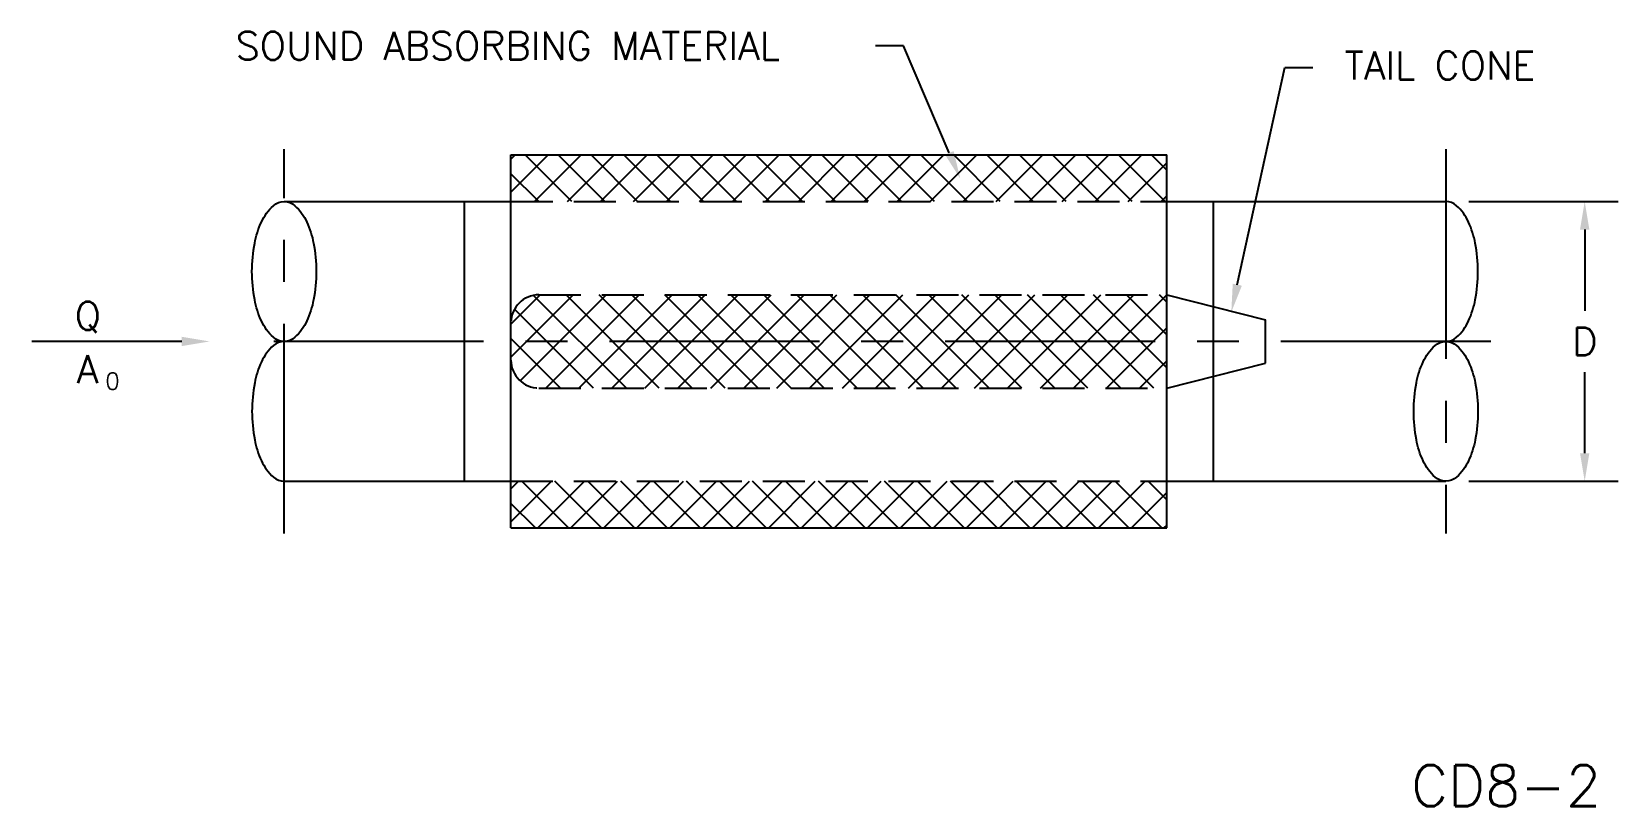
# Model space of a CAD drawing. Extents: x 1.2 to 9.71, y 1.76 to 5.91.
import ezdxf
from ezdxf.enums import TextEntityAlignment as Align

# ---------------------------------------------------------------- set-up
doc = ezdxf.new("R2010")
doc.units = 0
doc.header["$LTSCALE"] = 0.9
doc.header["$MEASUREMENT"] = 0
doc.linetypes.add('CENTER', pattern=[2, 1.25, -0.25, 0.25, -0.25])
doc.linetypes.add('HIDDEN', pattern=[0.375, 0.25, -0.125])
doc.layers.get('0').update_dxf_attribs({"linetype": 'CONTINUOUS'})
for name, color, linetype in [('CENTER', 7, 'CENTER'), ('HIDDEN', 7, 'HIDDEN'), ('NUMBER', 7, 'CONTINUOUS')]:
    doc.layers.add(name, color=color, linetype=linetype)
doc.styles.add('ROMANS', font='romans')

msp = doc.modelspace()

# ---------------------------------------------------------------- linework, layer by layer
for p, q in [((5.8752, 5.8347), (5.7252, 5.8347)), ((6.1218, 5.26), (5.8752, 5.8347)), ((3.7715, 5.2486), (7.2874, 5.2486)), ((3.7715, 3.2486), (3.7715, 5.2486)), ((7.2874, 3.2486), (7.2874, 5.2486)), ((2.5551, 4.9986), (3.7715, 4.9986)), ((3.5215, 3.4986), (3.5215, 4.9986)), ((7.2874, 4.9986), (8.7838, 4.9986)), ((7.5374, 3.4986), (7.5374, 4.9986)), ((7.2874, 4.4986), (7.8174, 4.3646)), ((7.8174, 4.1326), (7.8174, 4.3646)), ((2.0059, 4.2486), (1.2019, 4.2486)), ((2.0059, 4.2486), (1.4421, 4.2486)), ((7.2874, 3.9986), (7.8174, 4.1326)), ((2.5551, 3.4986), (3.7715, 3.4986)), ((7.2874, 3.4986), (8.7838, 3.4986)), ((3.7715, 3.2486), (7.2874, 3.2486))]:
    msp.add_line(p, q)
at = {"color": 0}
for p, q in [((7.6658, 4.553), (7.9205, 5.7173)), ((7.9205, 5.7173), (8.0705, 5.7173)), ((3.7715, 5.0488), (3.9712, 5.2486)), ((3.7715, 5.2256), (3.7945, 5.2486)), ((4.0971, 4.9986), (3.8471, 5.2486)), ((3.898, 4.9986), (4.148, 5.2486)), ((4.2739, 4.9986), (4.0239, 5.2486)), ((4.0748, 4.9986), (4.3248, 5.2486)), ((4.4506, 4.9986), (4.2006, 5.2486)), ((4.2516, 4.9986), (4.5016, 5.2486)), ((4.6274, 4.9986), (4.3774, 5.2486)), ((4.4284, 4.9986), (4.6784, 5.2486)), ((4.8042, 4.9986), (4.5542, 5.2486)), ((4.6051, 4.9986), (4.8551, 5.2486)), ((4.981, 4.9986), (4.731, 5.2486)), ((4.7819, 4.9986), (5.0319, 5.2486)), ((5.1577, 4.9986), (4.9077, 5.2486)), ((4.9587, 4.9986), (5.2087, 5.2486)), ((5.3345, 4.9986), (5.0845, 5.2486)), ((5.1355, 4.9986), (5.3855, 5.2486)), ((5.5113, 4.9986), (5.2613, 5.2486)), ((5.3122, 4.9986), (5.5622, 5.2486)), ((5.6881, 4.9986), (5.4381, 5.2486)), ((5.489, 4.9986), (5.739, 5.2486)), ((5.8649, 4.9986), (5.6149, 5.2486)), ((5.6658, 4.9986), (5.9158, 5.2486)), ((6.0416, 4.9986), (5.7916, 5.2486)), ((5.8426, 4.9986), (6.0926, 5.2486)), ((6.2184, 4.9986), (5.9684, 5.2486)), ((6.0193, 4.9986), (6.2693, 5.2486)), ((6.3952, 4.9986), (6.1452, 5.2486)), ((6.1961, 4.9986), (6.4461, 5.2486)), ((6.572, 4.9986), (6.322, 5.2486)), ((6.3729, 4.9986), (6.6229, 5.2486)), ((6.7487, 4.9986), (6.4987, 5.2486)), ((6.5497, 4.9986), (6.7997, 5.2486)), ((6.9255, 4.9986), (6.6755, 5.2486)), ((6.7264, 4.9986), (6.9764, 5.2486)), ((7.1023, 4.9986), (6.8523, 5.2486)), ((6.9032, 4.9986), (7.1532, 5.2486)), ((7.2791, 4.9986), (7.0291, 5.2486)), ((7.08, 4.9986), (7.2874, 5.206)), ((7.2874, 5.167), (7.2058, 5.2486)), ((3.9203, 4.9986), (3.7715, 5.1474)), ((7.2568, 4.9986), (7.2874, 5.0293)), ((3.7715, 4.165), (4.1051, 4.4986)), ((3.7715, 4.3417), (3.9284, 4.4986)), ((3.8208, 4.0375), (4.2819, 4.4986)), ((4.39, 3.9986), (3.8928, 4.4958)), ((3.9587, 3.9986), (4.4587, 4.4986)), ((4.5668, 3.9986), (4.0668, 4.4986)), ((4.1355, 3.9986), (4.6355, 4.4986)), ((4.7435, 3.9986), (4.2435, 4.4986)), ((4.3122, 3.9986), (4.8122, 4.4986)), ((4.9203, 3.9986), (4.4203, 4.4986)), ((4.489, 3.9986), (4.989, 4.4986)), ((5.0971, 3.9986), (4.5971, 4.4986)), ((4.6658, 3.9986), (5.1658, 4.4986)), ((5.2739, 3.9986), (4.7739, 4.4986)), ((4.8426, 3.9986), (5.3426, 4.4986)), ((5.4506, 3.9986), (4.9506, 4.4986)), ((5.0193, 3.9986), (5.5193, 4.4986)), ((5.6274, 3.9986), (5.1274, 4.4986)), ((5.1961, 3.9986), (5.6961, 4.4986)), ((5.8042, 3.9986), (5.3042, 4.4986)), ((5.3729, 3.9986), (5.8729, 4.4986)), ((5.981, 3.9986), (5.481, 4.4986)), ((5.5497, 3.9986), (6.0497, 4.4986)), ((6.1577, 3.9986), (5.6577, 4.4986)), ((5.7264, 3.9986), (6.2264, 4.4986)), ((6.3345, 3.9986), (5.8345, 4.4986)), ((5.9032, 3.9986), (6.4032, 4.4986)), ((6.5113, 3.9986), (6.0113, 4.4986)), ((6.08, 3.9986), (6.58, 4.4986)), ((6.6881, 3.9986), (6.1881, 4.4986)), ((6.2568, 3.9986), (6.7568, 4.4986)), ((6.8649, 3.9986), (6.3649, 4.4986)), ((6.4336, 3.9986), (6.9336, 4.4986)), ((7.0416, 3.9986), (6.5416, 4.4986)), ((6.6103, 3.9986), (7.1103, 4.4986)), ((7.2184, 3.9986), (6.7184, 4.4986)), ((6.7871, 3.9986), (7.2871, 4.4986)), ((7.2874, 4.1063), (6.8952, 4.4986)), ((7.2874, 4.2831), (7.072, 4.4986)), ((7.2874, 4.4599), (7.2487, 4.4986)), ((4.2132, 3.9986), (3.7904, 4.4214)), ((4.0364, 3.9986), (3.7715, 4.2635)), ((6.9639, 3.9986), (7.2874, 4.3222)), ((7.1407, 3.9986), (7.2874, 4.1454)), ((3.8212, 4.0371), (3.81, 4.0483)), ((3.7715, 3.2811), (3.989, 3.4986)), ((3.7715, 3.4579), (3.8122, 3.4986)), ((4.0793, 3.2486), (3.8293, 3.4986)), ((3.9158, 3.2486), (4.1658, 3.4986)), ((4.2561, 3.2486), (4.0061, 3.4986)), ((4.0926, 3.2486), (4.3426, 3.4986)), ((4.4329, 3.2486), (4.1829, 3.4986)), ((4.2693, 3.2486), (4.5193, 3.4986)), ((4.6097, 3.2486), (4.3597, 3.4986)), ((4.4461, 3.2486), (4.6961, 3.4986)), ((4.7864, 3.2486), (4.5364, 3.4986)), ((4.6229, 3.2486), (4.8729, 3.4986)), ((4.9632, 3.2486), (4.7132, 3.4986)), ((4.7997, 3.2486), (5.0497, 3.4986)), ((5.14, 3.2486), (4.89, 3.4986)), ((4.9764, 3.2486), (5.2264, 3.4986)), ((5.3168, 3.2486), (5.0668, 3.4986)), ((5.1532, 3.2486), (5.4032, 3.4986)), ((5.4935, 3.2486), (5.2435, 3.4986)), ((5.33, 3.2486), (5.58, 3.4986)), ((5.6703, 3.2486), (5.4203, 3.4986)), ((5.5068, 3.2486), (5.7568, 3.4986)), ((5.8471, 3.2486), (5.5971, 3.4986)), ((5.6836, 3.2486), (5.9336, 3.4986)), ((6.0239, 3.2486), (5.7739, 3.4986)), ((5.8603, 3.2486), (6.1103, 3.4986)), ((6.2006, 3.2486), (5.9506, 3.4986)), ((6.0371, 3.2486), (6.2871, 3.4986)), ((6.3774, 3.2486), (6.1274, 3.4986)), ((6.2139, 3.2486), (6.4639, 3.4986)), ((6.5542, 3.2486), (6.3042, 3.4986)), ((6.3907, 3.2486), (6.6407, 3.4986)), ((6.731, 3.2486), (6.481, 3.4986)), ((6.5674, 3.2486), (6.8174, 3.4986)), ((6.9077, 3.2486), (6.6577, 3.4986)), ((6.7442, 3.2486), (6.9942, 3.4986)), ((7.0845, 3.2486), (6.8345, 3.4986)), ((6.921, 3.2486), (7.171, 3.4986)), ((7.2613, 3.2486), (7.0113, 3.4986)), ((7.2874, 3.3992), (7.1881, 3.4986)), ((7.0978, 3.2486), (7.2874, 3.4383)), ((3.9025, 3.2486), (3.7715, 3.3797)), ((7.2745, 3.2486), (7.2874, 3.2615))]:
    msp.add_line(p, q, dxfattribs=at)
for points in [[(2.5551, 4.9986, -0.185624), (2.6123, 4.9766, -0.101934), (2.6768, 4.8888, -0.060684), (2.7129, 4.7758, -0.047006), (2.7272, 4.6236, -0.047006), (2.7129, 4.4714, -0.060684), (2.6768, 4.3584, -0.101934), (2.6123, 4.2706, -0.185624), (2.5551, 4.2486, -0.185624), (2.4979, 4.2706, -0.101934), (2.4334, 4.3584, -0.060684), (2.3973, 4.4714, -0.047006), (2.3829, 4.6236, -0.047006), (2.3973, 4.7758, -0.060684), (2.4334, 4.8888, -0.101934), (2.4979, 4.9766, -0.185624)], [(8.7838, 3.4986, -0.185624), (8.7266, 3.5206, -0.101934), (8.6621, 3.6084, -0.060684), (8.626, 3.7214, -0.047006), (8.6117, 3.8736, -0.047006), (8.626, 4.0258, -0.060684), (8.6621, 4.1388, -0.101934), (8.7266, 4.2266, -0.185624), (8.7838, 4.2486, -0.185624), (8.841, 4.2266, -0.101934), (8.9055, 4.1388, -0.060684), (8.9416, 4.0258, -0.047006), (8.9559, 3.8736, -0.047006), (8.9416, 3.7214, -0.060684), (8.9055, 3.6084, -0.101934), (8.841, 3.5206, -0.185624)]]:
    msp.add_lwpolyline(points, format="xyb", close=True)
for points in [[(8.7838, 4.2486, 0.185624), (8.841, 4.2706, 0.101934), (8.9055, 4.3584, 0.060684), (8.9416, 4.4714, 0.047006), (8.9559, 4.6236, 0.047006), (8.9416, 4.7758, 0.060684), (8.9055, 4.8888, 0.101934), (8.841, 4.9766, 0.185624), (8.7838, 4.9986, 0.185624)], [(2.5551, 4.2486, 0.185624), (2.4979, 4.2266, 0.101934), (2.4334, 4.1388, 0.060684), (2.3973, 4.0258, 0.047006), (2.3829, 3.8736, 0.047006), (2.3973, 3.7214, 0.060684), (2.4334, 3.6084, 0.101934), (2.4979, 3.5206, 0.185624), (2.5551, 3.4986, 0.185624)]]:
    msp.add_lwpolyline(points, format="xyb")
for points in [[(6.1448, 5.2698), (6.0988, 5.2503), (6.1803, 5.1219)], [(2.0059, 4.2736), (2.0059, 4.2236), (2.1559, 4.2486)]]:
    msp.add_solid(points)
msp.add_solid([(7.6902, 4.5477), (7.6414, 4.5583), (7.6337, 4.4065)], dxfattribs=at)
at = {"layer": 'CENTER'}
for p, q in [((2.5551, 3.2177), (2.5551, 5.2795)), ((8.7838, 5.2795), (8.7838, 3.2177)), ((8.9079, 4.9986), (9.7084, 4.9986)), ((9.5284, 4.8486), (9.5284, 4.4136)), ((9.0248, 4.2486), (2.3051, 4.2486)), ((9.5284, 3.6486), (9.5284, 4.0836)), ((8.9079, 3.4986), (9.7084, 3.4986))]:
    msp.add_line(p, q, dxfattribs=at)
for points in [[(9.5034, 4.8486), (9.5534, 4.8486), (9.5284, 4.9986)], [(9.5034, 3.6486), (9.5534, 3.6486), (9.5284, 3.4986)]]:
    msp.add_solid(points, dxfattribs=at)
at = {"layer": 'HIDDEN'}
for p, q in [((3.7715, 4.9986), (7.2874, 4.9986)), ((3.9215, 4.4986), (7.2874, 4.4986)), ((3.9215, 3.9986), (7.2874, 3.9986)), ((3.7715, 3.4986), (7.2874, 3.4986))]:
    msp.add_line(p, q, dxfattribs=at)
for centre, start, end in [((3.9215, 4.3486), 90, 180), ((3.9215, 4.1486), 180, 270)]:
    msp.add_arc(centre, 0.15, start, end, dxfattribs=at)

# ---------------------------------------------------------------- texts
at = {"style": 'ROMANS'}
for s, height, p in [('SOUND ABSORBING MATERIAL', 0.15, (2.2954, 5.7597)), ('Q', 0.15, (1.4321, 4.3116)), ('A', 0.15, (1.4426, 4.0249)), ('0', 0.09, (1.597, 3.9907))]:
    msp.add_text(s, height=height, dxfattribs=at).set_placement(p)
at = {"color": 0, "style": 'ROMANS'}
msp.add_text('TAIL CONE', height=0.15, dxfattribs=at).set_placement((8.7524, 5.7286), align=Align.MIDDLE_CENTER)
at = {"layer": 'CENTER', "style": 'ROMANS'}
msp.add_text('D', height=0.15, dxfattribs=at).set_placement((9.5284, 4.2486), align=Align.MIDDLE_CENTER)
at = {"layer": 'NUMBER', "style": 'ROMANS'}
msp.add_text('CD8-2', height=0.22, dxfattribs=at).set_placement((8.5982, 1.7554))

doc.saveas('drawing.dxf')
